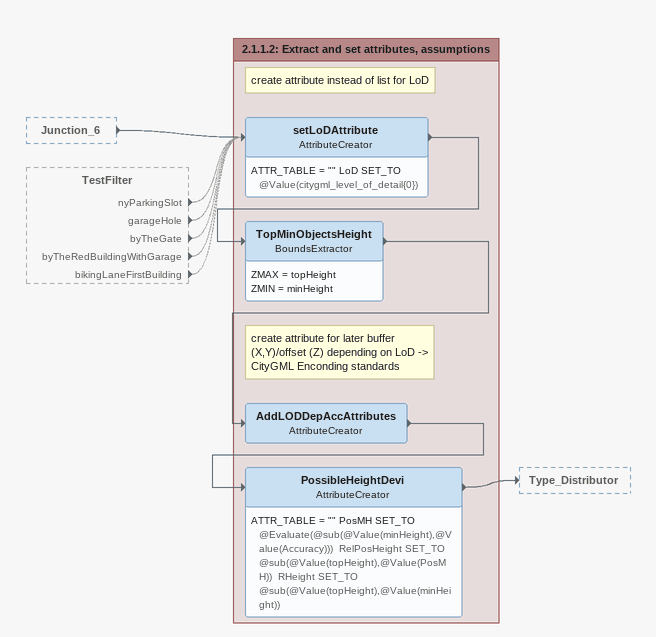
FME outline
Junction_6 [outside]
    -> setLoDAttribute
TestFilter [outside]
    nyParkingSlot -> setLoDAttribute [off]
    garageHole -> setLoDAttribute [off]
    byTheGate -> setLoDAttribute [off]
    byTheRedBuildingWithGarage -> setLoDAttribute [off]
    bikingLaneFirstBuilding -> setLoDAttribute [off]

Bookmark: 2.1.1.2: Extract and set attributes, assumptions
Note: create attribute instead of list for LoD
setLoDAttribute: AttributeCreator
    ATTR_TABLE = "" LoD SET_TO @Value(citygml_level_of_detail{0})
    -> TopMinObjectsHeight
TopMinObjectsHeight: BoundsExtractor
    ZMAX = topHeight
    ZMIN = minHeight
    -> AddLODDepAccAttributes
Note: create attribute for later buffer (X,Y)/offset (Z) depending on LoD -> CityGML Enconding standards
AddLODDepAccAttributes: AttributeCreator
    -> PossibleHeightDevi
PossibleHeightDevi: AttributeCreator
    ATTR_TABLE = "" PosMH SET_TO @Evaluate(@sub(@Value(minHeight),@Value(Accuracy)))  RelPosHeight SET_TO @sub(@Value(topHeight),@Value(PosMH))  RHeight SET_TO @sub(@Value(topHeight),@Value(minHeight))
    -> Type_Distributor
